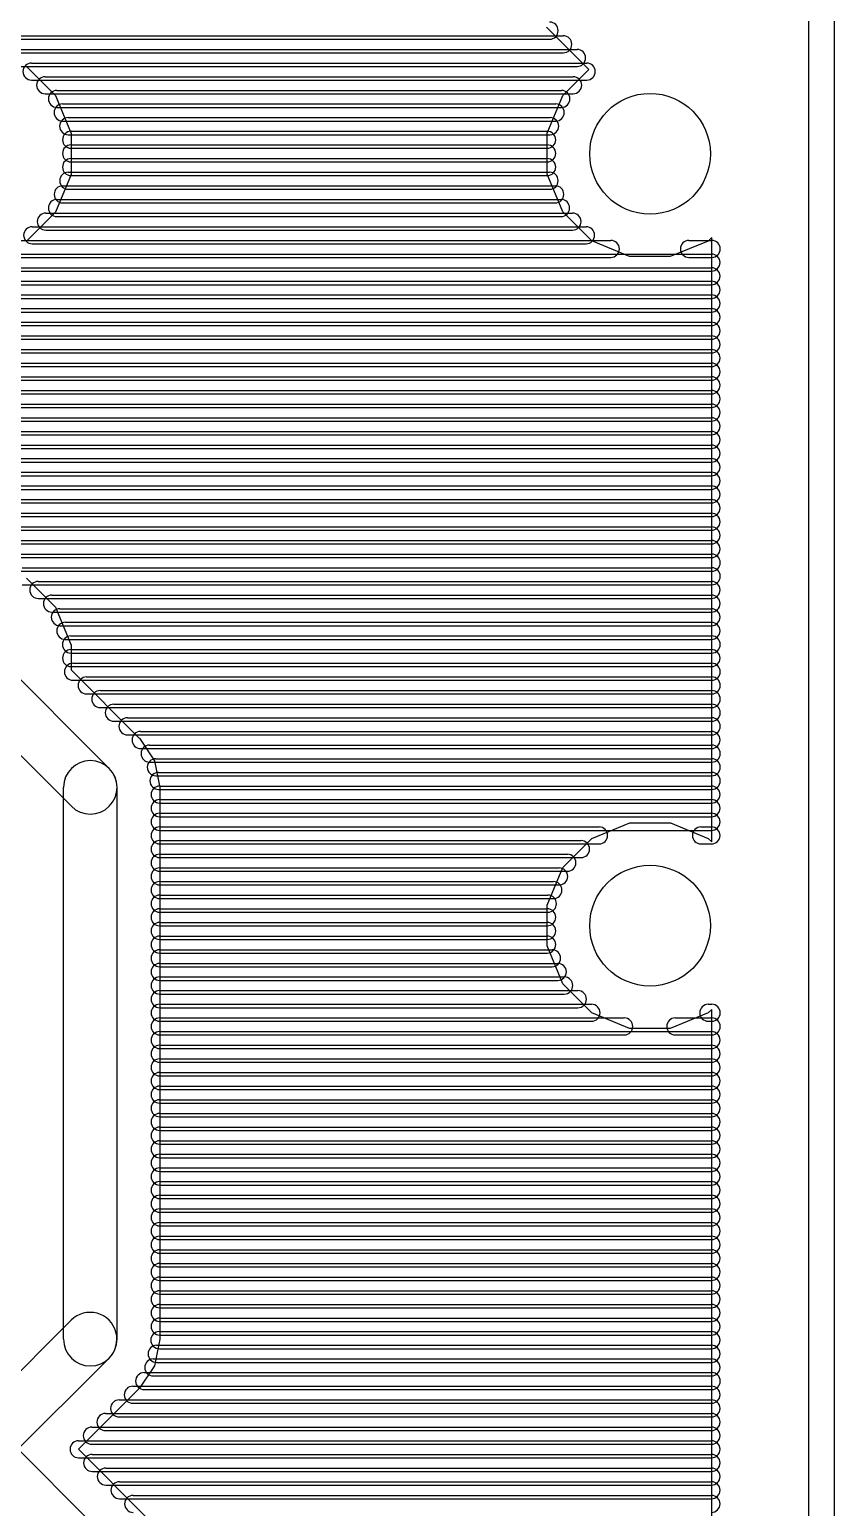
# Model space of a CAD drawing. Extents: x 25909 to 94169, y 14485 to 72115.
# Drawn here: x 89446 to 94169, y 24439 to 33106 of the extents above; entities that cross this region are included whole.
import ezdxf

# ---------------------------------------------------------------- set-up
doc = ezdxf.new("R2010")
doc.units = 0
doc.layers.add('BLACK', color=1, linetype='CONTINUOUS')

msp = doc.modelspace()

# ---------------------------------------------------------------- linework, layer by layer
at = {"layer": 'BLACK'}
for p, q in [((94019, 14560), (94019, 72040)), ((94169, 14560), (94169, 72040)), ((92727, 32872), (92479, 33120)), ((77050, 33070), (92578, 33070)), ((77050, 33070), (92578, 33070)), ((77050, 33050), (92498, 33050)), ((77050, 33050), (92498, 33050)), ((77050, 32970), (92578, 32970)), ((77050, 32970), (92578, 32970)), ((89307, 32990), (92659, 32990)), ((89307, 32990), (92659, 32990)), ((89307, 32890), (92659, 32890)), ((89307, 32890), (92659, 32890)), ((89429, 32889), (89599, 32719)), ((89458, 32910), (92716, 32910)), ((89458, 32910), (92716, 32910)), ((92576, 32720), (92727, 32872)), ((89458, 32810), (92716, 32810)), ((89458, 32810), (92716, 32810)), ((89538, 32830), (92636, 32830)), ((89538, 32830), (92636, 32830)), ((89538, 32730), (92636, 32730)), ((89538, 32730), (92636, 32730)), ((89599, 32719), (89690, 32497)), ((89607, 32750), (92567, 32750)), ((89607, 32750), (92567, 32750)), ((92484, 32499), (92576, 32720)), ((89607, 32650), (92567, 32650)), ((89607, 32650), (92567, 32650)), ((89640, 32670), (92534, 32670)), ((89640, 32670), (92534, 32670)), ((89673, 32590), (92501, 32590)), ((89673, 32590), (92501, 32590)), ((89640, 32570), (92534, 32570)), ((89640, 32570), (92534, 32570)), ((89690, 32510), (92484, 32510)), ((89690, 32510), (92484, 32510)), ((89673, 32490), (92501, 32490)), ((89673, 32490), (92501, 32490)), ((89690, 32497), (89690, 32257)), ((89690, 32430), (92484, 32430)), ((89690, 32430), (92484, 32430)), ((92484, 32259), (92484, 32499)), ((89690, 32410), (92484, 32410)), ((89690, 32410), (92484, 32410)), ((89690, 32350), (92484, 32350)), ((89690, 32350), (92484, 32350)), ((89690, 32330), (92484, 32330)), ((89690, 32330), (92484, 32330)), ((89690, 32257), (89598, 32036)), ((89674, 32270), (92498, 32270)), ((89674, 32270), (92498, 32270)), ((89690, 32250), (92484, 32250)), ((89690, 32250), (92484, 32250)), ((92575, 32037), (92484, 32259)), ((89641, 32190), (92531, 32190)), ((89641, 32190), (92531, 32190)), ((89674, 32170), (92498, 32170)), ((89674, 32170), (92498, 32170)), ((89607, 32110), (92565, 32110)), ((89607, 32110), (92565, 32110)), ((89641, 32090), (92531, 32090)), ((89641, 32090), (92531, 32090)), ((89598, 32036), (89428, 31866)), ((89542, 32030), (92632, 32030)), ((89542, 32030), (92632, 32030)), ((89607, 32010), (92565, 32010)), ((89607, 32010), (92565, 32010)), ((92745, 31867), (92575, 32037)), ((89462, 31950), (92712, 31950)), ((89462, 31950), (92712, 31950)), ((89542, 31930), (92632, 31930)), ((89542, 31930), (92632, 31930)), ((89315, 31870), (92857, 31870)), ((89315, 31870), (92857, 31870)), ((89462, 31850), (92712, 31850)), ((89462, 31850), (92712, 31850)), ((92966, 31775), (92745, 31867)), ((93428, 31866), (93206, 31775)), ((93315, 31870), (93449, 31870)), ((93315, 31870), (93449, 31870)), ((93449, 31887), (93428, 31866)), ((93449, 28342), (93449, 31887)), ((77050, 31790), (93448, 31790)), ((77050, 31790), (93448, 31790)), ((89315, 31770), (92857, 31770)), ((89315, 31770), (92857, 31770)), ((93206, 31775), (92966, 31775)), ((93315, 31770), (93449, 31770)), ((93315, 31770), (93449, 31770)), ((77050, 31710), (93448, 31710)), ((77050, 31710), (93448, 31710)), ((77050, 31690), (93448, 31690)), ((77050, 31690), (93448, 31690)), ((77050, 31630), (93448, 31630)), ((77050, 31630), (93448, 31630)), ((77050, 31610), (93448, 31610)), ((77050, 31610), (93448, 31610)), ((77050, 31550), (93448, 31550)), ((77050, 31550), (93448, 31550)), ((77050, 31530), (93448, 31530)), ((77050, 31530), (93448, 31530)), ((77050, 31470), (93448, 31470)), ((77050, 31470), (93448, 31470)), ((77050, 31450), (93448, 31450)), ((77050, 31450), (93448, 31450)), ((77050, 31390), (93448, 31390)), ((77050, 31390), (93448, 31390)), ((77050, 31370), (93448, 31370)), ((77050, 31370), (93448, 31370)), ((77050, 31310), (93448, 31310)), ((77050, 31310), (93448, 31310)), ((77050, 31290), (93448, 31290)), ((77050, 31290), (93448, 31290)), ((77050, 31230), (93448, 31230)), ((77050, 31230), (93448, 31230)), ((77050, 31210), (93448, 31210)), ((77050, 31210), (93448, 31210)), ((77050, 31150), (93448, 31150)), ((77050, 31150), (93448, 31150)), ((77050, 31130), (93448, 31130)), ((77050, 31130), (93448, 31130)), ((77050, 31070), (93448, 31070)), ((77050, 31070), (93448, 31070)), ((77050, 31050), (93448, 31050)), ((77050, 31050), (93448, 31050)), ((77050, 30990), (93448, 30990)), ((77050, 30990), (93448, 30990)), ((77050, 30970), (93448, 30970)), ((77050, 30970), (93448, 30970)), ((77050, 30910), (93448, 30910)), ((77050, 30910), (93448, 30910)), ((77050, 30890), (93448, 30890)), ((77050, 30890), (93448, 30890)), ((77050, 30830), (93448, 30830)), ((77050, 30830), (93448, 30830)), ((77050, 30810), (93448, 30810)), ((77050, 30810), (93448, 30810)), ((77050, 30750), (93448, 30750)), ((77050, 30750), (93448, 30750)), ((77050, 30730), (93448, 30730)), ((77050, 30730), (93448, 30730)), ((77050, 30670), (93448, 30670)), ((77050, 30670), (93448, 30670)), ((77050, 30650), (93448, 30650)), ((77050, 30650), (93448, 30650)), ((77050, 30590), (93448, 30590)), ((77050, 30590), (93448, 30590)), ((77050, 30570), (93448, 30570)), ((77050, 30570), (93448, 30570)), ((77050, 30510), (93448, 30510)), ((77050, 30510), (93448, 30510)), ((77050, 30490), (93448, 30490)), ((77050, 30490), (93448, 30490)), ((77050, 30430), (93448, 30430)), ((77050, 30430), (93448, 30430)), ((77050, 30410), (93448, 30410)), ((77050, 30410), (93448, 30410)), ((77050, 30350), (93448, 30350)), ((77050, 30350), (93448, 30350)), ((77050, 30330), (93448, 30330)), ((77050, 30330), (93448, 30330)), ((77050, 30270), (93448, 30270)), ((77050, 30270), (93448, 30270)), ((77050, 30250), (93448, 30250)), ((77050, 30250), (93448, 30250)), ((77050, 30190), (93448, 30190)), ((77050, 30190), (93448, 30190)), ((77050, 30170), (93448, 30170)), ((77050, 30170), (93448, 30170)), ((77050, 30110), (93448, 30110)), ((77050, 30110), (93448, 30110)), ((77050, 30090), (93448, 30090)), ((77050, 30090), (93448, 30090)), ((77050, 30010), (93448, 30010)), ((77050, 30010), (93448, 30010)), ((89211, 30030), (93449, 30030)), ((89211, 30030), (93449, 30030)), ((89211, 29930), (93449, 29930)), ((89211, 29930), (93449, 29930)), ((89403, 29950), (93449, 29950)), ((89403, 29950), (93449, 29950)), ((89403, 29850), (93449, 29850)), ((89403, 29850), (93449, 29850)), ((89429, 29889), (89599, 29719)), ((89498, 29870), (93448, 29870)), ((89498, 29870), (93448, 29870)), ((89498, 29770), (93448, 29770)), ((89498, 29770), (93448, 29770)), ((89578, 29790), (93448, 29790)), ((89578, 29790), (93448, 29790)), ((89578, 29690), (93448, 29690)), ((89578, 29690), (93448, 29690)), ((89599, 29719), (89690, 29497)), ((89624, 29710), (93448, 29710)), ((89624, 29710), (93448, 29710)), ((89624, 29610), (93448, 29610)), ((89624, 29610), (93448, 29610)), ((89656, 29630), (93448, 29630)), ((89656, 29630), (93448, 29630)), ((89914, 28773), (89198, 29489)), ((89656, 29530), (93448, 29530)), ((89656, 29530), (93448, 29530)), ((89689, 29550), (93449, 29550)), ((89689, 29550), (93449, 29550)), ((89690, 29497), (89690, 29351)), ((89690, 29470), (93448, 29470)), ((89690, 29470), (93448, 29470)), ((89689, 29450), (93449, 29450)), ((89689, 29450), (93449, 29450)), ((89701, 29390), (93449, 29390)), ((89701, 29390), (93449, 29390)), ((89690, 29370), (93448, 29370)), ((89690, 29370), (93448, 29370)), ((89690, 29351), (90088, 28952)), ((89781, 29310), (93449, 29310)), ((89781, 29310), (93449, 29310)), ((89692, 28551), (88976, 29267)), ((89701, 29290), (93449, 29290)), ((89701, 29290), (93449, 29290)), ((89781, 29210), (93449, 29210)), ((89781, 29210), (93449, 29210)), ((89861, 29230), (93449, 29230)), ((89861, 29230), (93449, 29230)), ((89861, 29130), (93449, 29130)), ((89861, 29130), (93449, 29130)), ((89941, 29150), (93449, 29150)), ((89941, 29150), (93449, 29150)), ((89941, 29050), (93449, 29050)), ((89941, 29050), (93449, 29050)), ((90021, 29070), (93449, 29070)), ((90021, 29070), (93449, 29070)), ((90021, 28970), (93449, 28970)), ((90021, 28970), (93449, 28970)), ((90088, 28952), (90091, 28950)), ((90091, 28950), (90179, 28818)), ((90098, 28990), (93448, 28990)), ((90098, 28990), (93448, 28990)), ((90098, 28890), (93448, 28890)), ((90098, 28890), (93448, 28890)), ((90151, 28910), (93449, 28910)), ((90151, 28910), (93449, 28910)), ((90151, 28810), (93449, 28810)), ((90151, 28810), (93449, 28810)), ((90179, 28818), (90210, 28662)), ((90187, 28830), (93449, 28830)), ((90187, 28830), (93449, 28830)), ((90187, 28730), (93449, 28730)), ((90187, 28730), (93449, 28730)), ((90203, 28750), (93449, 28750)), ((90203, 28750), (93449, 28750)), ((89646, 25426), (89646, 28662)), ((89960, 25426), (89960, 28662)), ((90203, 28650), (93449, 28650)), ((90203, 28650), (93449, 28650)), ((90210, 28670), (93448, 28670)), ((90210, 28670), (93448, 28670)), ((90210, 28662), (90210, 25426)), ((90210, 28590), (93448, 28590)), ((90210, 28590), (93448, 28590)), ((90210, 28570), (93448, 28570)), ((90210, 28570), (93448, 28570)), ((90210, 28510), (93448, 28510)), ((90210, 28510), (93448, 28510)), ((90210, 28490), (93448, 28490)), ((90210, 28490), (93448, 28490)), ((90210, 28430), (92788, 28430)), ((90210, 28430), (92788, 28430)), ((92746, 28363), (92968, 28454)), ((92968, 28454), (93208, 28454)), ((93208, 28454), (93429, 28362)), ((93386, 28430), (93448, 28430)), ((93386, 28430), (93448, 28430)), ((90210, 28410), (93448, 28410)), ((90210, 28410), (93448, 28410)), ((90210, 28350), (92682, 28350)), ((90210, 28350), (92682, 28350)), ((92576, 28193), (92746, 28363)), ((93429, 28362), (93449, 28342)), ((90210, 28330), (92788, 28330)), ((90210, 28330), (92788, 28330)), ((90210, 28270), (92602, 28270)), ((90210, 28270), (92602, 28270)), ((93386, 28330), (93448, 28330)), ((93386, 28330), (93448, 28330)), ((90210, 28250), (92682, 28250)), ((90210, 28250), (92682, 28250)), ((90210, 28190), (92554, 28190)), ((90210, 28190), (92554, 28190)), ((90210, 28170), (92602, 28170)), ((90210, 28170), (92602, 28170)), ((92484, 27972), (92576, 28193)), ((90210, 28110), (92520, 28110)), ((90210, 28110), (92520, 28110)), ((90210, 28090), (92554, 28090)), ((90210, 28090), (92554, 28090)), ((90210, 28030), (92488, 28030)), ((90210, 28030), (92488, 28030)), ((90210, 28010), (92520, 28010)), ((90210, 28010), (92520, 28010)), ((90210, 27950), (92484, 27950)), ((90210, 27950), (92484, 27950)), ((90210, 27930), (92488, 27930)), ((90210, 27930), (92488, 27930)), ((92484, 27732), (92484, 27972)), ((90210, 27870), (92484, 27870)), ((90210, 27870), (92484, 27870)), ((90210, 27850), (92484, 27850)), ((90210, 27850), (92484, 27850)), ((90210, 27790), (92484, 27790)), ((90210, 27790), (92484, 27790)), ((90210, 27770), (92484, 27770)), ((90210, 27770), (92484, 27770)), ((90210, 27710), (92512, 27710)), ((90210, 27710), (92512, 27710)), ((90210, 27690), (92484, 27690)), ((90210, 27690), (92484, 27690)), ((92575, 27510), (92484, 27732)), ((90210, 27630), (92546, 27630)), ((90210, 27630), (92546, 27630)), ((90210, 27610), (92512, 27610)), ((90210, 27610), (92512, 27610)), ((90210, 27550), (92584, 27550)), ((90210, 27550), (92584, 27550)), ((90210, 27530), (92546, 27530)), ((90210, 27530), (92546, 27530)), ((92745, 27340), (92575, 27510)), ((90210, 27470), (92664, 27470)), ((90210, 27470), (92664, 27470)), ((90210, 27450), (92584, 27450)), ((90210, 27450), (92584, 27450)), ((90210, 27390), (92744, 27390)), ((90210, 27390), (92744, 27390)), ((93429, 27390), (93449, 27390)), ((93429, 27390), (93449, 27390)), ((90210, 27370), (92664, 27370)), ((90210, 27370), (92664, 27370)), ((90210, 27310), (92936, 27310)), ((90210, 27310), (92936, 27310)), ((92966, 27248), (92745, 27340)), ((93428, 27339), (93206, 27248)), ((93235, 27310), (93449, 27310)), ((93235, 27310), (93449, 27310)), ((93449, 27360), (93428, 27339)), ((93449, 23814), (93449, 27360)), ((90210, 27290), (92744, 27290)), ((90210, 27290), (92744, 27290)), ((90210, 27230), (93448, 27230)), ((90210, 27230), (93448, 27230)), ((93206, 27248), (92966, 27248)), ((93429, 27290), (93449, 27290)), ((93429, 27290), (93449, 27290)), ((90210, 27210), (92936, 27210)), ((90210, 27210), (92936, 27210)), ((90210, 27150), (93448, 27150)), ((90210, 27150), (93448, 27150)), ((90210, 27130), (93448, 27130)), ((90210, 27130), (93448, 27130)), ((93235, 27210), (93449, 27210)), ((93235, 27210), (93449, 27210)), ((90210, 27070), (93448, 27070)), ((90210, 27070), (93448, 27070)), ((90210, 27050), (93448, 27050)), ((90210, 27050), (93448, 27050)), ((90210, 26990), (93448, 26990)), ((90210, 26990), (93448, 26990)), ((90210, 26970), (93448, 26970)), ((90210, 26970), (93448, 26970)), ((90210, 26910), (93448, 26910)), ((90210, 26910), (93448, 26910)), ((90210, 26890), (93448, 26890)), ((90210, 26890), (93448, 26890)), ((90210, 26830), (93448, 26830)), ((90210, 26830), (93448, 26830)), ((90210, 26810), (93448, 26810)), ((90210, 26810), (93448, 26810)), ((90210, 26750), (93448, 26750)), ((90210, 26750), (93448, 26750)), ((90210, 26730), (93448, 26730)), ((90210, 26730), (93448, 26730)), ((90210, 26670), (93448, 26670)), ((90210, 26670), (93448, 26670)), ((90210, 26650), (93448, 26650)), ((90210, 26650), (93448, 26650)), ((90210, 26590), (93448, 26590)), ((90210, 26590), (93448, 26590)), ((90210, 26570), (93448, 26570)), ((90210, 26570), (93448, 26570)), ((90210, 26510), (93448, 26510)), ((90210, 26510), (93448, 26510)), ((90210, 26490), (93448, 26490)), ((90210, 26490), (93448, 26490)), ((90210, 26430), (93448, 26430)), ((90210, 26430), (93448, 26430)), ((90210, 26410), (93448, 26410)), ((90210, 26410), (93448, 26410)), ((90210, 26350), (93448, 26350)), ((90210, 26350), (93448, 26350)), ((90210, 26330), (93448, 26330)), ((90210, 26330), (93448, 26330)), ((90210, 26270), (93448, 26270)), ((90210, 26270), (93448, 26270)), ((90210, 26250), (93448, 26250)), ((90210, 26250), (93448, 26250)), ((90210, 26190), (93448, 26190)), ((90210, 26190), (93448, 26190)), ((90210, 26170), (93448, 26170)), ((90210, 26170), (93448, 26170)), ((90210, 26110), (93448, 26110)), ((90210, 26110), (93448, 26110)), ((90210, 26090), (93448, 26090)), ((90210, 26090), (93448, 26090)), ((90210, 26030), (93448, 26030)), ((90210, 26030), (93448, 26030)), ((90210, 26010), (93448, 26010)), ((90210, 26010), (93448, 26010)), ((90210, 25950), (93448, 25950)), ((90210, 25950), (93448, 25950)), ((90210, 25930), (93448, 25930)), ((90210, 25930), (93448, 25930)), ((90210, 25870), (93448, 25870)), ((90210, 25870), (93448, 25870)), ((90210, 25850), (93448, 25850)), ((90210, 25850), (93448, 25850)), ((90210, 25790), (93448, 25790)), ((90210, 25790), (93448, 25790)), ((90210, 25770), (93448, 25770)), ((90210, 25770), (93448, 25770)), ((90210, 25710), (93448, 25710)), ((90210, 25710), (93448, 25710)), ((90210, 25690), (93448, 25690)), ((90210, 25690), (93448, 25690)), ((90210, 25630), (93448, 25630)), ((90210, 25630), (93448, 25630)), ((90210, 25610), (93448, 25610)), ((90210, 25610), (93448, 25610)), ((89117, 24963), (89691, 25537)), ((90210, 25550), (93448, 25550)), ((90210, 25550), (93448, 25550)), ((90210, 25530), (93448, 25530)), ((90210, 25530), (93448, 25530)), ((90210, 25426), (90179, 25270)), ((90208, 25470), (93448, 25470)), ((90208, 25470), (93448, 25470)), ((90210, 25450), (93448, 25450)), ((90210, 25450), (93448, 25450)), ((89339, 24741), (89913, 25315)), ((90172, 25310), (93448, 25310)), ((90172, 25310), (93448, 25310)), ((90192, 25390), (93448, 25390)), ((90192, 25390), (93448, 25390)), ((90208, 25370), (93448, 25370)), ((90208, 25370), (93448, 25370)), ((90179, 25270), (90091, 25138)), ((90119, 25230), (93449, 25230)), ((90119, 25230), (93449, 25230)), ((90192, 25290), (93448, 25290)), ((90192, 25290), (93448, 25290)), ((90091, 25138), (89733, 24781)), ((90052, 25150), (93448, 25150)), ((90052, 25150), (93448, 25150)), ((90172, 25210), (93448, 25210)), ((90172, 25210), (93448, 25210)), ((89972, 25070), (93448, 25070)), ((89972, 25070), (93448, 25070)), ((90052, 25050), (93448, 25050)), ((90052, 25050), (93448, 25050)), ((90119, 25130), (93449, 25130)), ((90119, 25130), (93449, 25130)), ((89892, 24990), (93448, 24990)), ((89892, 24990), (93448, 24990)), ((89972, 24970), (93448, 24970)), ((89972, 24970), (93448, 24970)), ((89952, 24208), (89198, 24962)), ((89812, 24910), (93448, 24910)), ((89812, 24910), (93448, 24910)), ((89892, 24890), (93448, 24890)), ((89892, 24890), (93448, 24890)), ((89734, 24830), (93448, 24830)), ((89734, 24830), (93448, 24830)), ((89812, 24810), (93448, 24810)), ((89812, 24810), (93448, 24810)), ((89733, 24781), (90127, 24386)), ((89734, 24730), (93448, 24730)), ((89734, 24730), (93448, 24730)), ((89814, 24750), (93448, 24750)), ((89814, 24750), (93448, 24750)), ((89814, 24650), (93448, 24650)), ((89814, 24650), (93448, 24650)), ((89894, 24670), (93448, 24670)), ((89894, 24670), (93448, 24670)), ((89894, 24570), (93448, 24570)), ((89894, 24570), (93448, 24570)), ((89974, 24590), (93448, 24590)), ((89974, 24590), (93448, 24590)), ((89974, 24490), (93448, 24490)), ((89974, 24490), (93448, 24490)), ((90054, 24510), (93448, 24510)), ((90054, 24510), (93448, 24510))]:
    msp.add_line(p, q, dxfattribs=at)
for centre in [(93087, 32378), (93087, 27851)]:
    msp.add_circle(centre, 354, dxfattribs=at)
for centre, radius, start, end in [((92498, 33100), 50, 270, 450), ((92498, 33100), 50, 270, 450), ((92578, 33020), 50, 270, 450), ((92578, 33020), 50, 270, 450), ((92659, 32940), 50, 270, 450), ((92659, 32940), 50, 270, 450), ((89458, 32860), 50, 90, 270), ((89458, 32860), 50, 90, 270), ((92716, 32860), 50, 270, 450), ((92716, 32860), 50, 270, 450), ((89538, 32780), 50, 90, 270), ((89538, 32780), 50, 90, 270), ((92636, 32780), 50, 270, 450), ((92636, 32780), 50, 270, 450), ((89607, 32700), 50, 90, 270), ((89607, 32700), 50, 90, 270), ((92567, 32700), 50, 270, 450), ((92567, 32700), 50, 270, 450), ((89640, 32620), 50, 90, 270), ((89640, 32620), 50, 90, 270), ((89673, 32540), 50, 90, 270), ((89673, 32540), 50, 90, 270), ((92501, 32540), 50, 270, 450), ((92501, 32540), 50, 270, 450), ((92534, 32620), 50, 270, 450), ((92534, 32620), 50, 270, 450), ((89690, 32460), 50, 90, 270), ((89690, 32460), 50, 90, 270), ((92484, 32460), 50, 270, 450), ((92484, 32460), 50, 270, 450), ((89690, 32380), 50, 90, 270), ((89690, 32380), 50, 90, 270), ((92484, 32380), 50, 270, 450), ((92484, 32380), 50, 270, 450), ((89690, 32300), 50, 90, 270), ((89690, 32300), 50, 90, 270), ((92484, 32300), 50, 270, 450), ((92484, 32300), 50, 270, 450), ((89674, 32220), 50, 90, 270), ((89674, 32220), 50, 90, 270), ((92498, 32220), 50, 270, 450), ((92498, 32220), 50, 270, 450), ((89641, 32140), 50, 90, 270), ((89641, 32140), 50, 90, 270), ((92531, 32140), 50, 270, 450), ((92531, 32140), 50, 270, 450), ((89607, 32060), 50, 90, 270), ((89607, 32060), 50, 90, 270), ((92565, 32060), 50, 270, 450), ((92565, 32060), 50, 270, 450), ((89542, 31980), 50, 90, 270), ((89542, 31980), 50, 90, 270), ((92632, 31980), 50, 270, 450), ((92632, 31980), 50, 270, 450), ((89462, 31900), 50, 90, 270), ((89462, 31900), 50, 90, 270), ((92712, 31900), 50, 270, 450), ((92712, 31900), 50, 270, 450), ((92857, 31820), 50, 270, 450), ((92857, 31820), 50, 270, 450), ((93315, 31820), 50, 90, 270), ((93315, 31820), 50, 90, 270), ((93449, 31820), 50, 270, 450), ((93449, 31820), 50, 270, 450), ((93448, 31740), 50, 270, 450), ((93448, 31740), 50, 270, 450), ((93448, 31660), 50, 270, 450), ((93448, 31660), 50, 270, 450), ((93448, 31580), 50, 270, 450), ((93448, 31580), 50, 270, 450), ((93448, 31500), 50, 270, 450), ((93448, 31500), 50, 270, 450), ((93448, 31420), 50, 270, 450), ((93448, 31420), 50, 270, 450), ((93448, 31340), 50, 270, 450), ((93448, 31340), 50, 270, 450), ((93448, 31260), 50, 270, 450), ((93448, 31260), 50, 270, 450), ((93448, 31180), 50, 270, 450), ((93448, 31180), 50, 270, 450), ((93448, 31100), 50, 270, 450), ((93448, 31100), 50, 270, 450), ((93448, 31020), 50, 270, 450), ((93448, 31020), 50, 270, 450), ((93448, 30940), 50, 270, 450), ((93448, 30940), 50, 270, 450), ((93448, 30860), 50, 270, 450), ((93448, 30860), 50, 270, 450), ((93448, 30780), 50, 270, 450), ((93448, 30780), 50, 270, 450), ((93448, 30700), 50, 270, 450), ((93448, 30700), 50, 270, 450), ((93448, 30620), 50, 270, 450), ((93448, 30620), 50, 270, 450), ((93448, 30540), 50, 270, 450), ((93448, 30540), 50, 270, 450), ((93448, 30460), 50, 270, 450), ((93448, 30460), 50, 270, 450), ((93448, 30380), 50, 270, 450), ((93448, 30380), 50, 270, 450), ((93448, 30300), 50, 270, 450), ((93448, 30300), 50, 270, 450), ((93448, 30220), 50, 270, 450), ((93448, 30220), 50, 270, 450), ((93448, 30140), 50, 270, 450), ((93448, 30140), 50, 270, 450), ((93448, 30060), 50, 270, 450), ((93448, 30060), 50, 270, 450), ((93449, 29980), 50, 270, 450), ((93449, 29980), 50, 270, 450), ((93449, 29900), 50, 270, 450), ((93449, 29900), 50, 270, 450), ((89498, 29820), 50, 90, 270), ((89498, 29820), 50, 90, 270), ((93448, 29820), 50, 270, 450), ((93448, 29820), 50, 270, 450), ((89578, 29740), 50, 90, 270), ((89578, 29740), 50, 90, 270), ((93448, 29740), 50, 270, 450), ((93448, 29740), 50, 270, 450), ((89624, 29660), 50, 90, 270), ((89624, 29660), 50, 90, 270), ((93448, 29660), 50, 270, 450), ((93448, 29660), 50, 270, 450), ((89656, 29580), 50, 90, 270), ((89656, 29580), 50, 90, 270), ((93448, 29580), 50, 270, 450), ((93448, 29580), 50, 270, 450), ((89689, 29500), 50, 90, 270), ((89689, 29500), 50, 90, 270), ((89690, 29420), 50, 90, 270), ((89690, 29420), 50, 90, 270), ((93448, 29420), 50, 270, 450), ((93448, 29420), 50, 270, 450), ((93449, 29500), 50, 270, 450), ((93449, 29500), 50, 270, 450), ((89701, 29340), 50, 90, 270), ((89701, 29340), 50, 90, 270), ((93449, 29340), 50, 270, 450), ((93449, 29340), 50, 270, 450), ((89781, 29260), 50, 90, 270), ((89781, 29260), 50, 90, 270), ((93449, 29260), 50, 270, 450), ((93449, 29260), 50, 270, 450), ((89861, 29180), 50, 90, 270), ((89861, 29180), 50, 90, 270), ((93449, 29180), 50, 270, 450), ((93449, 29180), 50, 270, 450), ((89941, 29100), 50, 90, 270), ((89941, 29100), 50, 90, 270), ((93449, 29100), 50, 270, 450), ((93449, 29100), 50, 270, 450), ((90021, 29020), 50, 90, 270), ((90021, 29020), 50, 90, 270), ((93449, 29020), 50, 270, 450), ((93449, 29020), 50, 270, 450), ((90098, 28940), 50, 90, 270), ((90098, 28940), 50, 90, 270), ((93448, 28940), 50, 270, 450), ((93448, 28940), 50, 270, 450), ((90151, 28860), 50, 90, 270), ((90151, 28860), 50, 90, 270), ((93449, 28860), 50, 270, 450), ((93449, 28860), 50, 270, 450), ((89803, 28662), 157, 360, 540), ((90187, 28780), 50, 90, 270), ((90187, 28780), 50, 90, 270), ((93449, 28780), 50, 270, 450), ((93449, 28780), 50, 270, 450), ((89803, 28662), 157, 225, 405), ((90203, 28700), 50, 90, 270), ((90203, 28700), 50, 90, 270), ((93449, 28700), 50, 270, 450), ((93449, 28700), 50, 270, 450), ((90210, 28620), 50, 90, 270), ((90210, 28620), 50, 90, 270), ((93448, 28620), 50, 270, 450), ((93448, 28620), 50, 270, 450), ((90210, 28540), 50, 90, 270), ((90210, 28540), 50, 90, 270), ((93448, 28540), 50, 270, 450), ((93448, 28540), 50, 270, 450), ((90210, 28460), 50, 90, 270), ((90210, 28460), 50, 90, 270), ((90210, 28380), 50, 90, 270), ((90210, 28380), 50, 90, 270), ((92788, 28380), 50, 270, 450), ((92788, 28380), 50, 270, 450), ((93386, 28380), 50, 90, 270), ((93386, 28380), 50, 90, 270), ((93448, 28460), 50, 270, 450), ((93448, 28460), 50, 270, 450), ((93448, 28380), 50, 270, 450), ((93448, 28380), 50, 270, 450), ((90210, 28300), 50, 90, 270), ((90210, 28300), 50, 90, 270), ((92682, 28300), 50, 270, 450), ((92682, 28300), 50, 270, 450), ((90210, 28220), 50, 90, 270), ((90210, 28220), 50, 90, 270), ((92602, 28220), 50, 270, 450), ((92602, 28220), 50, 270, 450), ((90210, 28140), 50, 90, 270), ((90210, 28140), 50, 90, 270), ((92554, 28140), 50, 270, 450), ((92554, 28140), 50, 270, 450), ((90210, 28060), 50, 90, 270), ((90210, 28060), 50, 90, 270), ((92520, 28060), 50, 270, 450), ((92520, 28060), 50, 270, 450), ((90210, 27980), 50, 90, 270), ((90210, 27980), 50, 90, 270), ((92488, 27980), 50, 270, 450), ((92488, 27980), 50, 270, 450), ((90210, 27900), 50, 90, 270), ((90210, 27900), 50, 90, 270), ((92484, 27900), 50, 270, 450), ((92484, 27900), 50, 270, 450), ((90210, 27820), 50, 90, 270), ((90210, 27820), 50, 90, 270), ((92484, 27820), 50, 270, 450), ((92484, 27820), 50, 270, 450), ((90210, 27740), 50, 90, 270), ((90210, 27740), 50, 90, 270), ((92484, 27740), 50, 270, 450), ((92484, 27740), 50, 270, 450), ((90210, 27660), 50, 90, 270), ((90210, 27660), 50, 90, 270), ((92512, 27660), 50, 270, 450), ((92512, 27660), 50, 270, 450), ((90210, 27580), 50, 90, 270), ((90210, 27580), 50, 90, 270), ((92546, 27580), 50, 270, 450), ((92546, 27580), 50, 270, 450), ((90210, 27500), 50, 90, 270), ((90210, 27500), 50, 90, 270), ((92584, 27500), 50, 270, 450), ((92584, 27500), 50, 270, 450), ((90210, 27420), 50, 90, 270), ((90210, 27420), 50, 90, 270), ((90210, 27340), 50, 90, 270), ((90210, 27340), 50, 90, 270), ((92664, 27420), 50, 270, 450), ((92664, 27420), 50, 270, 450), ((92744, 27340), 50, 270, 450), ((92744, 27340), 50, 270, 450), ((93429, 27340), 50, 90, 270), ((93429, 27340), 50, 90, 270), ((93449, 27340), 50, 270, 450), ((93449, 27340), 50, 270, 450), ((90210, 27260), 50, 90, 270), ((90210, 27260), 50, 90, 270), ((92936, 27260), 50, 270, 450), ((92936, 27260), 50, 270, 450), ((93235, 27260), 50, 90, 270), ((93235, 27260), 50, 90, 270), ((93449, 27260), 50, 270, 450), ((93449, 27260), 50, 270, 450), ((90210, 27180), 50, 90, 270), ((90210, 27180), 50, 90, 270), ((93448, 27180), 50, 270, 450), ((93448, 27180), 50, 270, 450), ((90210, 27100), 50, 90, 270), ((90210, 27100), 50, 90, 270), ((93448, 27100), 50, 270, 450), ((93448, 27100), 50, 270, 450), ((90210, 27020), 50, 90, 270), ((90210, 27020), 50, 90, 270), ((93448, 27020), 50, 270, 450), ((93448, 27020), 50, 270, 450), ((90210, 26940), 50, 90, 270), ((90210, 26940), 50, 90, 270), ((93448, 26940), 50, 270, 450), ((93448, 26940), 50, 270, 450), ((90210, 26860), 50, 90, 270), ((90210, 26860), 50, 90, 270), ((93448, 26860), 50, 270, 450), ((93448, 26860), 50, 270, 450), ((90210, 26780), 50, 90, 270), ((90210, 26780), 50, 90, 270), ((93448, 26780), 50, 270, 450), ((93448, 26780), 50, 270, 450), ((90210, 26700), 50, 90, 270), ((90210, 26700), 50, 90, 270), ((93448, 26700), 50, 270, 450), ((93448, 26700), 50, 270, 450), ((90210, 26620), 50, 90, 270), ((90210, 26620), 50, 90, 270), ((93448, 26620), 50, 270, 450), ((93448, 26620), 50, 270, 450), ((90210, 26540), 50, 90, 270), ((90210, 26540), 50, 90, 270), ((93448, 26540), 50, 270, 450), ((93448, 26540), 50, 270, 450), ((90210, 26460), 50, 90, 270), ((90210, 26460), 50, 90, 270), ((93448, 26460), 50, 270, 450), ((93448, 26460), 50, 270, 450), ((90210, 26380), 50, 90, 270), ((90210, 26380), 50, 90, 270), ((90210, 26300), 50, 90, 270), ((90210, 26300), 50, 90, 270), ((93448, 26380), 50, 270, 450), ((93448, 26380), 50, 270, 450), ((93448, 26300), 50, 270, 450), ((93448, 26300), 50, 270, 450), ((90210, 26220), 50, 90, 270), ((90210, 26220), 50, 90, 270), ((93448, 26220), 50, 270, 450), ((93448, 26220), 50, 270, 450), ((90210, 26140), 50, 90, 270), ((90210, 26140), 50, 90, 270), ((93448, 26140), 50, 270, 450), ((93448, 26140), 50, 270, 450), ((90210, 26060), 50, 90, 270), ((90210, 26060), 50, 90, 270), ((93448, 26060), 50, 270, 450), ((93448, 26060), 50, 270, 450), ((90210, 25980), 50, 90, 270), ((90210, 25980), 50, 90, 270), ((93448, 25980), 50, 270, 450), ((93448, 25980), 50, 270, 450), ((90210, 25900), 50, 90, 270), ((90210, 25900), 50, 90, 270), ((93448, 25900), 50, 270, 450), ((93448, 25900), 50, 270, 450), ((90210, 25820), 50, 90, 270), ((90210, 25820), 50, 90, 270), ((93448, 25820), 50, 270, 450), ((93448, 25820), 50, 270, 450), ((90210, 25740), 50, 90, 270), ((90210, 25740), 50, 90, 270), ((93448, 25740), 50, 270, 450), ((93448, 25740), 50, 270, 450), ((90210, 25660), 50, 90, 270), ((90210, 25660), 50, 90, 270), ((93448, 25660), 50, 270, 450), ((93448, 25660), 50, 270, 450), ((89802, 25426), 157, 315, 495), ((90210, 25580), 50, 90, 270), ((90210, 25580), 50, 90, 270), ((93448, 25580), 50, 270, 450), ((93448, 25580), 50, 270, 450), ((90210, 25500), 50, 90, 270), ((90210, 25500), 50, 90, 270), ((93448, 25500), 50, 270, 450), ((93448, 25500), 50, 270, 450), ((89803, 25426), 157, 180, 360), ((90208, 25420), 50, 90, 270), ((90208, 25420), 50, 90, 270), ((93448, 25420), 50, 270, 450), ((93448, 25420), 50, 270, 450), ((90172, 25260), 50, 90, 270), ((90172, 25260), 50, 90, 270), ((90192, 25340), 50, 90, 270), ((90192, 25340), 50, 90, 270), ((93448, 25340), 50, 270, 450), ((93448, 25340), 50, 270, 450), ((93448, 25260), 50, 270, 450), ((93448, 25260), 50, 270, 450), ((90119, 25180), 50, 90, 270), ((90119, 25180), 50, 90, 270), ((93449, 25180), 50, 270, 450), ((93449, 25180), 50, 270, 450), ((90052, 25100), 50, 90, 270), ((90052, 25100), 50, 90, 270), ((93448, 25100), 50, 270, 450), ((93448, 25100), 50, 270, 450), ((89972, 25020), 50, 90, 270), ((89972, 25020), 50, 90, 270), ((93448, 25020), 50, 270, 450), ((93448, 25020), 50, 270, 450), ((89892, 24940), 50, 90, 270), ((89892, 24940), 50, 90, 270), ((93448, 24940), 50, 270, 450), ((93448, 24940), 50, 270, 450), ((89812, 24860), 50, 90, 270), ((89812, 24860), 50, 90, 270), ((93448, 24860), 50, 270, 450), ((93448, 24860), 50, 270, 450), ((89734, 24780), 50, 90, 270), ((89734, 24780), 50, 90, 270), ((93448, 24780), 50, 270, 450), ((93448, 24780), 50, 270, 450), ((89814, 24700), 50, 90, 270), ((89814, 24700), 50, 90, 270), ((93448, 24700), 50, 270, 450), ((93448, 24700), 50, 270, 450), ((89894, 24620), 50, 90, 270), ((89894, 24620), 50, 90, 270), ((93448, 24620), 50, 270, 450), ((93448, 24620), 50, 270, 450), ((89974, 24540), 50, 90, 270), ((89974, 24540), 50, 90, 270), ((93448, 24540), 50, 270, 450), ((93448, 24540), 50, 270, 450), ((90054, 24460), 50, 90, 270), ((90054, 24460), 50, 90, 270), ((93448, 24460), 50, 270, 450), ((93448, 24460), 50, 270, 450)]:
    msp.add_arc(centre, radius, start, end, dxfattribs=at)

doc.saveas('drawing.dxf')
